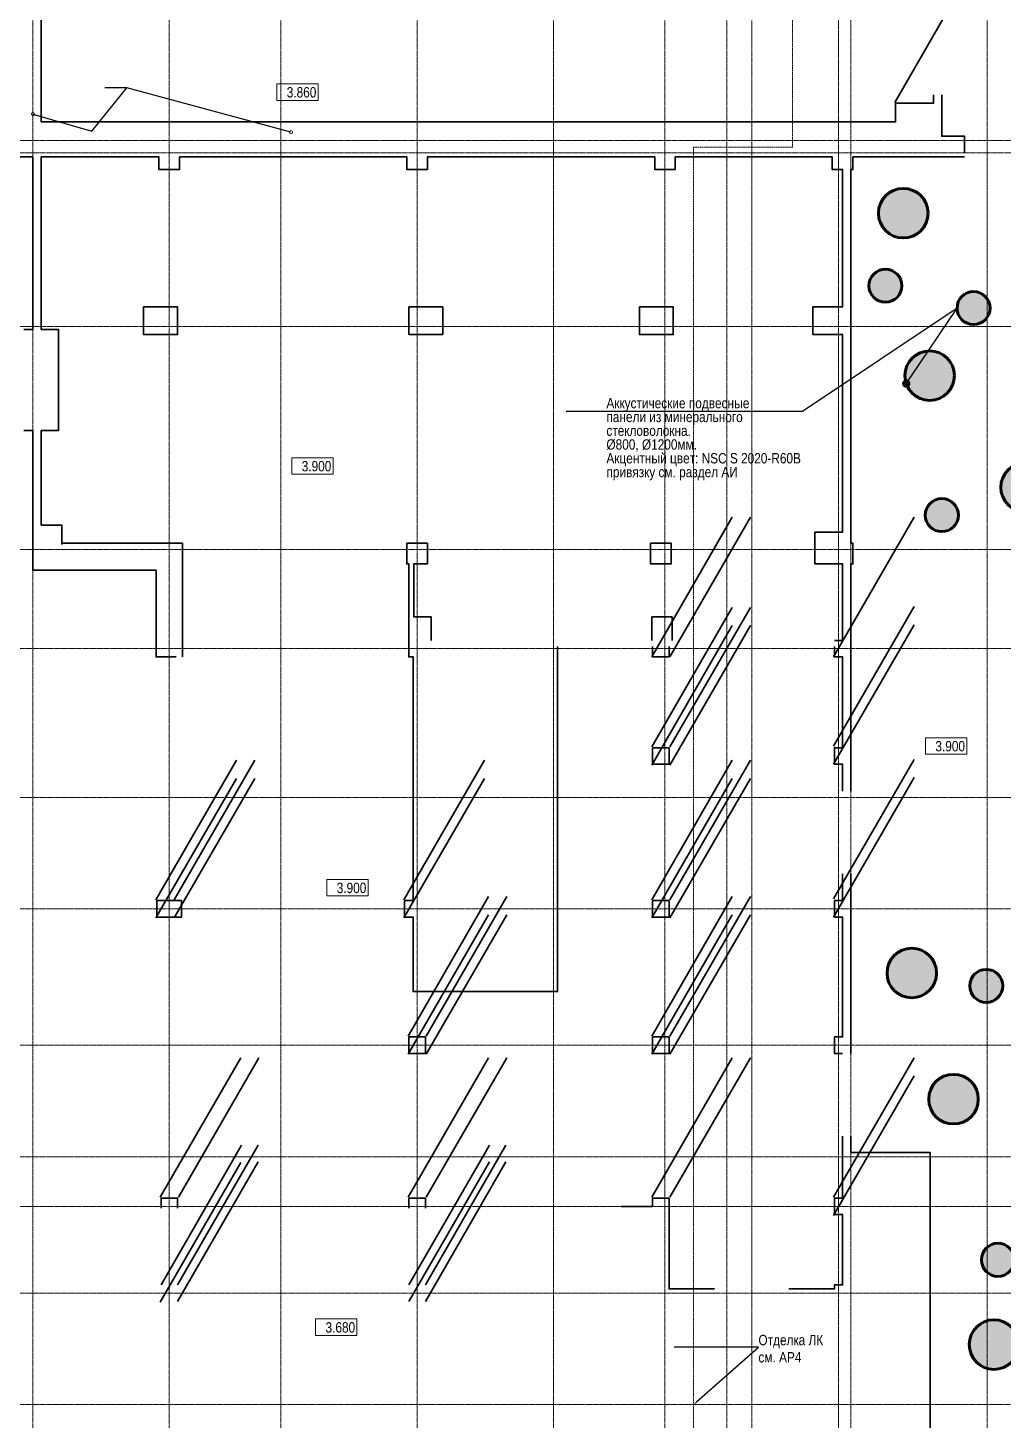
# Model space of a CAD drawing. Header units: millimetres. Extents: x -328335 to 1460319, y -208171 to 164069.
# Drawn here: x 79077 to 102686, y 69825 to 103525 of the extents above; entities that cross this region are included whole.
import ezdxf
from ezdxf import colors
from ezdxf.entities.mleader import LeaderData, LeaderLine
from ezdxf.enums import TextEntityAlignment as Align
from ezdxf.math import Vec2, Vec3

# ---------------------------------------------------------------- set-up
doc = ezdxf.new("R2010")
doc.units = ezdxf.units.MM
doc.header["$LTSCALE"] = 0.5
doc.linetypes.add('CENTER', pattern=[50.8, 31.75, -6.35, 6.35, -6.35])
doc.linetypes.add('DASHED', pattern=[19.05, 12.7, -6.35])
doc.layers.add('Vport', color=6, linetype='Continuous', plot=False)
for name, color, linetype, lineweight in [('АИ_Плинтус', 3, 'Continuous', 9), ('АИ_Полы', 1, 'Continuous', 9), ('АИ_Полы марка', 1, 'Continuous', 13), ('АР6_потолок_отм', 5, 'Continuous', 5), ('АР_Разрезы марка', 7, 'Continuous', 13), ('АЦ_Бафы', 8, 'Continuous', 0), ('АЦ_Выноски', 7, 'Continuous', 5), ('АЦ_Стены', 8, 'Continuous', 70)]:
    doc.layers.add(name, color=color, linetype=linetype, lineweight=lineweight)
doc.layers.add('АР6_Г_профиль плитки', color=220, linetype='Continuous', lineweight=35, plot=False)
doc.layers.add('РД_Оси_100', color=7, linetype='Continuous', lineweight=0, true_color=0x525252)
doc.styles.add('Arial_Narrow_08', font='ARIALN.TTF', dxfattribs={"width": 0.8})
doc.styles.get("Standard").update_dxf_attribs({"font": 'romans.shx', "width": 0.75})
doc.styles.add('style1', font='ARIALN.TTF')

# ---------------------------------------------------------------- blocks, each defined once
blk = doc.blocks.new('СОШ_2200_АР_ОСИ_М100_28.05.24')
at = {"layer": 'РД_Оси_100', "color": 8, "linetype": 'CENTER', "true_color": 0x808080}
for p, q in [((79200, -6155), (79200, 139938.679)), ((85200, -6155), (85200, 139938.679)), ((88500, -6155), (88500, 139938.679)), ((91800, -6155), (91800, 139938.679)), ((94500, -6155), (94500, 139938.679)), ((96000, -6155), (96000, 139938.679)), ((102300, -6155), (102300, 139938.679)), ((-5954.958, 96300), (119910, 96300)), ((-5954.958, 90900), (119910, 90900)), ((-5954.958, 88500), (119910, 88500)), ((-5954.958, 84900), (119910, 84900)), ((119910, 82200), (-5954.958, 82200)), ((-5954.958, 78900), (119910, 78900)), ((119910, 76200), (-5954.958, 76200)), ((-5954.958, 75000), (119910, 75000)), ((-5954.958, 72900), (95715.503, 72900)), ((89599.446, 72900), (119910, 72900))]:
    blk.add_line(p, q, dxfattribs=at)
for points in [[(82500, 139938.679), (82500, -6155)], [(96600, -6155), (96600, 139938.679)], [(98700, -6194.98), (98700, 139538.679), (98550, 139938.679)], [(99000, -6195.83), (99000, 139538.679), (99150, 139938.679)], [(119910, 100950), (119410, 100800), (-5454.958, 100800), (-5954.958, 100950)], [(119910, 100350), (119410, 100500), (-5454.958, 100500), (-5954.958, 100350)], [(119910, 70200), (-5954.958, 70200)]]:
    blk.add_lwpolyline(points, dxfattribs=at)
blk = doc.blocks.new('Отметка_план')
at = {"color": 7, "lineweight": 5}
blk.add_lwpolyline([(0, 0), (10, 0), (10, 4), (0, 4)], close=True, dxfattribs=at)
at = {"style": 'Arial_Narrow_08', "width": 0.8}
blk.add_attdef('OTMG', text='', height=2.5, dxfattribs=at).set_placement((9.06, 0.7), align=Align.RIGHT)
blk = doc.blocks.new('_DotSmall')
at = {"color": 0, "linetype": 'ByBlock', "const_width": 0.5}
blk.add_lwpolyline([(-0.0625, 0, 1), (0.0625, 0, 1)], format="xyb", close=True, dxfattribs=at)
blk = doc.blocks.new('_Dot')
at = {"color": 0, "linetype": 'ByBlock', "lineweight": -2}
blk.add_line((-0.5, 0), (-1, 0), dxfattribs=at)
at = {"color": 0, "linetype": 'ByBlock', "const_width": 0.5}
blk.add_lwpolyline([(-0.25, 0, 1), (0.25, 0, 1)], format="xyb", close=True, dxfattribs=at)
blk = doc.blocks.new('Баф_ф2_1200')
at = {"layer": 'АЦ_Стены', "true_color": 0x96435f}
h = blk.add_hatch(color=245, dxfattribs=at)
h.dxf.hatch_style = 1
h.paths.add_polyline_path([(600, 0, 1), (-600, 0, 1)])
at = {"layer": 'АЦ_Стены', "color": 245, "true_color": 0x96435f}
blk.add_circle((0, 0), 600, dxfattribs=at)
blk = doc.blocks.new('Баф_ф2_800')
at = {"layer": 'АЦ_Стены', "true_color": 0x96435f}
h = blk.add_hatch(color=245, dxfattribs=at)
h.dxf.hatch_style = 1
h.paths.add_polyline_path([(400, 0, 1), (-400, 0, 1)])
at = {"layer": 'АЦ_Стены', "color": 245, "true_color": 0x96435f}
blk.add_circle((0, 0), 400, dxfattribs=at)
blk = doc.blocks.new('Баф_ф1_800')
at = {"layer": 'АЦ_Стены', "true_color": 0x9e6b9d}
h = blk.add_hatch(color=215, dxfattribs=at)
h.dxf.hatch_style = 1
h.paths.add_polyline_path([(400, 0, 1), (-400, 0, 1)])
at = {"layer": 'АЦ_Стены', "color": 215, "true_color": 0x9e6b9d}
blk.add_circle((0, 0), 400, dxfattribs=at)
blk = doc.blocks.new('Баф_ф1_1200')
at = {"layer": 'АЦ_Стены', "true_color": 0x9e6b9d}
h = blk.add_hatch(color=215, dxfattribs=at)
h.dxf.hatch_style = 1
h.paths.add_polyline_path([(600, 0, 1), (-600, 0, 1)])
at = {"layer": 'АЦ_Стены', "color": 215, "true_color": 0x9e6b9d}
blk.add_circle((0, 0), 600, dxfattribs=at)

msp = doc.modelspace()

# ---------------------------------------------------------------- linework, layer by layer
at = {"layer": 'Vport'}
for points in [[(81880, 96770), (82700, 96770), (82700, 96100), (81880, 96100)], [(88300, 96770), (89120, 96770), (89120, 96100), (88300, 96100)], [(93880, 96770), (94700, 96770), (94700, 96100), (93880, 96100)]]:
    msp.add_lwpolyline(points, close=True, dxfattribs=at)
at = {"layer": 'АИ_Плинтус', "color": 160, "linetype": 'ByBlock', "lineweight": 35, "true_color": 0x003fff}
for points in [[(79400, 104100), (79400, 101250), (100080, 101250), (100080, 101700), (101000, 101700), (101000, 101900)], [(101200, 101900), (101200, 100900), (101751.898, 100900), (101751.898, 100510)], [(76750, 100400), (79200, 100400), (79200, 96220), (78980, 96220)], [(79900.001, 91020), (79900.001, 91490), (79400, 91490), (79400, 93780), (79820, 93780), (79820, 96220), (79400, 96220), (79400, 100400), (82250, 100400), (82250, 100100), (82750, 100100), (82750, 100400), (88250, 100400), (88250, 100100), (88750, 100100), (88750, 100400), (94250, 100400), (94250, 100100), (94750, 100100), (94750, 100400), (98550, 100400), (98550, 100100), (98800, 100100), (98800, 96770), (98080, 96770), (98080, 96100), (98800, 96100), (98800, 91320), (98130, 91320), (98130, 90550), (98800, 90550), (98800, 88700), (98600, 88700)], [(99000, 85050), (99000, 90550), (99050, 90550), (99050, 91050), (99000, 91050), (99000, 100100), (99050, 100100), (99050, 100400), (101749.898, 100400)], [(78980, 93780), (79200, 93780), (79200, 90400), (82180, 90400)], [(82819.935, 88300.159), (82820, 91050), (82250, 91050), (79900, 91050)], [(88837.5, 88700), (88837.5, 89267.898), (88417.5, 89269.649), (88417.5, 90550), (88750, 90550), (88750, 91050), (88250, 91050), (88250, 90550)], [(91900, 88549.988), (91900.001, 80200), (88400.002, 80199.999), (88400.002, 82000), (88197.5, 82000), (88197.5, 82400), (88400.002, 82400), (88400.002, 88299.997), (88297.5, 88299.997), (88297.5, 90550), (88250, 90550), (88250, 90900)], [(82180, 90400), (82180, 88300), (82670, 88300)], [(94669.895, 88700), (94669.895, 89267.898), (94179.895, 89267.898), (94179.895, 88700)], [(94597.5, 88549.988), (94597.5, 88300), (94197.5, 88300), (94197.5, 88549.988)], [(98600, 88549.988), (98600, 88300), (98800, 88300), (98800, 86100), (98600, 86100), (98600, 85700), (98800, 85700), (98800, 85050)], [(98800, 83050), (98800, 82400), (98600, 82400), (98600, 82000), (98800, 82000), (98800, 79100), (98600, 79100), (98600, 78700), (98800, 78700)], [(99000, 78700), (99000, 83050)], [(97500, 73000), (98600, 73000), (98600, 73100), (98800, 73100), (98800, 74800), (98600, 74800), (98600, 75200), (98800, 75200), (98800, 76700)], [(101982.173, 69400), (100920, 69400), (100920, 76300), (98998.979, 76300), (99000, 76700)], [(82700, 74960), (82700, 75200), (82300, 75200), (82300, 74960)], [(88700, 74960), (88700, 75200), (88300, 75200), (88300, 74960)], [(95700, 73000), (94600, 73000), (94600, 75200), (94200, 75200), (94200, 75000), (93440, 75000)]]:
    msp.add_lwpolyline(points, dxfattribs=at)
for points in [[(81880, 96770), (82700, 96770), (82700, 96100), (81880, 96100)], [(88300, 96770), (89120, 96770), (89120, 96100), (88300, 96100)], [(93880, 96770), (94700, 96770), (94700, 96100), (93880, 96100)], [(94150, 91050), (94650, 91050), (94650, 90550), (94150, 90550)], [(94200, 86100), (94600, 86100), (94600, 85700), (94200, 85700)], [(82197.5, 82400), (82797.5, 82400), (82797.5, 82000), (82197.5, 82000)], [(94197.5, 82400), (94597.5, 82400), (94597.5, 82000), (94197.5, 82000)], [(88300, 79100), (88700, 79100), (88700, 78700), (88300, 78700)], [(94200, 79100), (94600, 79100), (94600, 78700), (94200, 78700)]]:
    msp.add_lwpolyline(points, close=True, dxfattribs=at)
at = {"layer": 'АР6_Г_профиль плитки'}
for points in [[(100060, 101720), (102010, 105097.499)], [(94177.5, 88299.997), (96127.5, 91677.496)], [(94617.5, 88299.997), (96567.5, 91677.496)], [(98580, 88299.997), (100530, 91677.496)], [(94179.999, 86120), (96129.999, 89497.499)], [(94619.999, 86120), (96569.999, 89497.499)], [(98580, 86140), (100530, 89517.499)], [(94179.999, 85680), (96129.999, 89057.499)], [(94619.999, 85680), (96569.999, 89057.499)], [(98580, 85700), (100530, 89077.499)], [(82177.5, 82420), (84127.5, 85797.499)], [(82617.5, 82420), (84567.5, 85797.499)], [(88177.5, 82420), (90127.5, 85797.499)], [(94180, 82420), (96130, 85797.499)], [(94620, 82420), (96570, 85797.499)], [(98580, 82440), (100530, 85817.499)], [(82177.5, 81980), (84127.5, 85357.499)], [(82617.5, 81980), (84567.5, 85357.499)], [(88177.5, 81980), (90127.5, 85357.499)], [(94180, 81980), (96130, 85357.499)], [(94620, 81980), (96570, 85357.499)], [(98580, 82000), (100530, 85377.499)], [(88280, 79119.999), (90230, 82497.498)], [(88720, 79119.999), (90670, 82497.498)], [(94180, 79120), (96130, 82497.499)], [(94620, 79120), (96570, 82497.499)], [(88280, 78679.999), (90230, 82057.498)], [(88720, 78679.999), (90670, 82057.498)], [(94180, 78680), (96130, 82057.499)], [(94620, 78680), (96570, 82057.499)], [(82280, 75220), (84230, 78597.499)], [(82720, 75220), (84670, 78597.499)], [(88280, 75220), (90230, 78597.499)], [(88720, 75220), (90670, 78597.499)], [(94180, 75220), (96130, 78597.499)], [(94620, 75220), (96570, 78597.499)], [(98580, 75220), (100530, 78597.499)], [(98580, 74780), (100530, 78157.499)], [(82300, 73100), (84250, 76477.499)], [(82700, 73100), (84650, 76477.499)], [(88300, 73100), (90250, 76477.499)], [(88700, 73100), (90650, 76477.499)], [(82280, 72680), (84230, 76057.499)], [(82700, 72700), (84650, 76077.499)], [(88300, 72700), (90250, 76077.499)], [(88700, 72700), (90650, 76077.499)]]:
    msp.add_lwpolyline(points, dxfattribs=at)
at = {"layer": 'АР_Разрезы марка', "linetype": 'DASHED', "lineweight": 0}
msp.add_lwpolyline([(97587.08, 136846.473), (97587.08, 100636.567), (95190.61, 100636.567), (95190.61, -1969.684)], dxfattribs=at)

# ---------------------------------------------------------------- block references
at = {"layer": 'АР6_потолок_отм'}
ref = msp.add_blockref('Отметка_план', (85102.853, 101770.443), dxfattribs=dict(at, xscale=100, yscale=100, zscale=100))
ref.add_attrib('OTMG', '3.860', dxfattribs={"layer": '0', "color": 0, "height": 250, "style": 'style1'}).set_placement((86060.271, 102090.26), align=Align.TOP_RIGHT)
ref = msp.add_blockref('Отметка_план', (85465.332, 92721.004), dxfattribs=dict(at, xscale=100, yscale=100, zscale=100))
ref.add_attrib('OTMG', '3.900', dxfattribs={"layer": '0', "color": 0, "height": 250, "style": 'style1'}).set_placement((86422.75, 93040.821), align=Align.TOP_RIGHT)
ref = msp.add_blockref('Отметка_план', (100804.77, 85943.304), dxfattribs=dict(at, xscale=100, yscale=100, zscale=100))
ref.add_attrib('OTMG', '3.900', dxfattribs={"layer": '0', "color": 0, "height": 250, "style": 'style1'}).set_placement((101762.188, 86263.121), align=Align.TOP_RIGHT)
ref = msp.add_blockref('Отметка_план', (86312.894, 82513.106), dxfattribs=dict(at, xscale=100, yscale=100, zscale=100))
ref.add_attrib('OTMG', '3.900', dxfattribs={"layer": '0', "color": 0, "height": 250, "style": 'style1'}).set_placement((87270.312, 82832.922), align=Align.TOP_RIGHT)
ref = msp.add_blockref('Отметка_план', (86042.057, 71875.971), dxfattribs=dict(at, xscale=100, yscale=100, zscale=100))
ref.add_attrib('OTMG', '3.680', dxfattribs={"layer": '0', "color": 0, "height": 250, "style": 'style1'}).set_placement((86999.475, 72195.787), align=Align.TOP_RIGHT)
at = {"layer": 'АЦ_Бафы'}
for name, p in [('Баф_ф1_1200', (100267.779, 99038.916)), ('Баф_ф1_800', (99835.546, 97283.198)), ('Баф_ф1_800', (101968.863, 96742.148)), ('Баф_ф1_1200', (100907.814, 95106.697)), ('Баф_ф1_1200', (103229.085, 92403.29)), ('Баф_ф1_800', (101201.3, 91730.997)), ('Баф_ф2_1200', (100474.476, 80647.57)), ('Баф_ф2_800', (102276.34, 80336.322)), ('Баф_ф2_1200', (101484.356, 77594.324)), ('Баф_ф2_800', (102560.545, 73705.226)), ('Баф_ф2_1200', (102463.716, 71654.042))]:
    msp.add_blockref(name, p, dxfattribs=at)
at = {"layer": 'РД_Оси_100'}
msp.add_blockref('СОШ_2200_АР_ОСИ_М100_28.05.24', (0, 0), dxfattribs=at)

# ---------------------------------------------------------------- leaders
at = {"layer": 'АИ_Полы', "color": 7, "lineweight": 0}
ml = msp.add_multileader_mtext('Standard', dxfattribs=at)
ml.set_content('Отделка ЛК \\Pсм. АР4', color=7, style='style1')
ml.set_leader_properties()
ml.build(insert=Vec2(0, 0))
ml.multileader.update_dxf_attribs({"text_left_attachment_type": 6, "text_right_attachment_type": 6, "dogleg_length": 0.36, "arrow_head_size": 100})
ctx = ml.context
ctx.base_point, ctx.char_height, ctx.arrow_head_size, ctx.landing_gap_size, ctx.plane_origin = Vec3(96762.184, 71589.382), 250, 100, 0, Vec3(169122.618, 52883.776)
ctx.left_attachment, ctx.right_attachment = 6, 6
notes = []
notes.append((ctx, [(0, (1, 1, 0), (96761.824, 71589.382), (1, 0), 0.36, [(1, [(95190.61, 70200)], 0, [])])]))
ctx.mtext.insert, ctx.mtext.rotation, ctx.mtext.width, ctx.mtext.defined_height, ctx.mtext.flow_direction = Vec3(96762.184, 71889.382), 6.283185307, 2384.53574, 799.326, 5
at = {"layer": 'АИ_Полы марка'}
ml = msp.add_multileader_mtext('Standard', dxfattribs=at)
ml.set_content('', color=256)
ml.set_leader_properties()
ml.set_arrow_properties(name='DOTSMALL')
ml.build(insert=Vec2(0, 0))
ml.multileader.update_dxf_attribs({"text_left_attachment_type": 6, "text_right_attachment_type": 6, "dogleg_length": 3, "arrow_head_size": 150, "scale": 100})
ctx = ml.context
ctx.base_point, ctx.scale, ctx.char_height, ctx.arrow_head_size, ctx.landing_gap_size, ctx.plane_origin = Vec3(80743.722, 102070.6), 100, 250, 150, 200, Vec3(79200, 101435.153)
ctx.left_attachment, ctx.right_attachment = 6, 6
notes.append((ctx, [(1, (1, 1, 0), (81470.716, 102070.6), (-1, 0), 326.994, [(2, [(79200, 101435.153), (80623.18, 101027.136)], 0, []), (1, [(85445.221, 101000.833)], 0, [])])]))
ctx.mtext.insert, ctx.mtext.flow_direction = Vec3(80943.722, 102320.6), 5
at = {"layer": 'АЦ_Выноски'}
ml = msp.add_multileader_mtext('Standard', dxfattribs=at)
ml.set_content('\\pxa0.66667;Аккустические подвесные \\Pпанели из минерального \\Pстекловолокна. \\P\\pa0.25;%%C800, %%C1200мм.\\P\\pa0.66667;Акцентный цвет: {\\C240;\\c2367469;NSC S 2020-R60B\\Pпривязку см. раздел АИ}', color=256, style='style1')
ml.set_leader_properties(color=256)
ml.set_arrow_properties(name='DOT')
ml.build(insert=Vec2(0, 0))
ml.multileader.update_dxf_attribs({"has_dogleg": 0, "text_left_attachment_type": 6, "text_right_attachment_type": 6, "arrow_head_size": 200, "scale": 100})
ctx = ml.context
ctx.base_point, ctx.scale, ctx.char_height, ctx.arrow_head_size, ctx.landing_gap_size, ctx.plane_origin, ctx.plane_x_axis, ctx.plane_y_axis = Vec3(93032.143, 94242.652), 100, 250, 200, 50, Vec3(100610.13, 100858.648), Vec3(1, 0.00000001), Vec3(-0.00000001, 1)
ctx.left_attachment, ctx.right_attachment = 6, 6
notes.append((ctx, [(0, (1, 1, 0), (98625.868, 94242.652), (-1, -0.00000001), 800, [(0, [(100339.612, 94913.963), (101568.863, 96742.148)], 0, [])])]))
ctx.mtext.insert, ctx.mtext.text_direction, ctx.mtext.rotation, ctx.mtext.width, ctx.mtext.line_spacing_factor, ctx.mtext.flow_direction = Vec3(93082.143, 94566.151), Vec3(1, 0.00000001), 0.00000001, 11047.033, 0.8, 5
ml = msp.add_multileader_mtext('Standard', dxfattribs=at)
ml.set_content('Аккустические \\Pподвесные панели\\PПТБ-3 \\Pиз минерального \\Pстекловолокна. \\PRAL 9003\\P1200х600 мм\\P\\pxa0.66667;Потолок RAL 7044', color=256, style='style1')
ml.set_leader_properties(color=256)
ml.set_arrow_properties(name='DOT')
ml.build(insert=Vec2(0, 0))
ml.multileader.update_dxf_attribs({"has_dogleg": 0, "text_left_attachment_type": 6, "text_right_attachment_type": 6, "arrow_head_size": 100, "scale": 100})
ctx = ml.context
ctx.base_point, ctx.scale, ctx.char_height, ctx.arrow_head_size, ctx.landing_gap_size, ctx.plane_origin, ctx.plane_x_axis, ctx.plane_y_axis = Vec3(13691.116, 81918.082), 100, 250, 100, 50, Vec3(-22609.58, 75519.754), Vec3(1, 0.00000001), Vec3(-0.00000001, 1)
ctx.left_attachment, ctx.right_attachment = 6, 6
notes.append((ctx, [(1, (1, 1, 0), (12891.116, 81918.082), (1, 0.00000001), 800, [(3, [(10800, 77221.325), (9600, 79341.128), (8400, 84937.701), (7200, 83399.999)], 0, [])])]))
ctx.mtext.insert, ctx.mtext.text_direction, ctx.mtext.rotation, ctx.mtext.width, ctx.mtext.line_spacing_factor, ctx.mtext.flow_direction = Vec3(13741.116, 82218.082), Vec3(1, 0.00000001), 0.00000001, 11047.033, 0.8, 5
for ctx, leaders in notes:
    for number, flags, end, landing, length, lines in leaders:
        leader = LeaderData()
        leader.index, (leader.has_last_leader_line, leader.has_dogleg_vector, leader.attachment_direction) = number, flags
        leader.last_leader_point, leader.dogleg_vector, leader.dogleg_length = Vec3(end), Vec3(landing), length
        for number, points, colour, breaks in lines:
            line = LeaderLine()
            line.index, line.vertices, line.color, line.breaks = number, Vec3.list(points), colors.encode_raw_color(colour), breaks
            leader.lines.append(line)
        ctx.leaders.append(leader)

doc.saveas('drawing.dxf')
